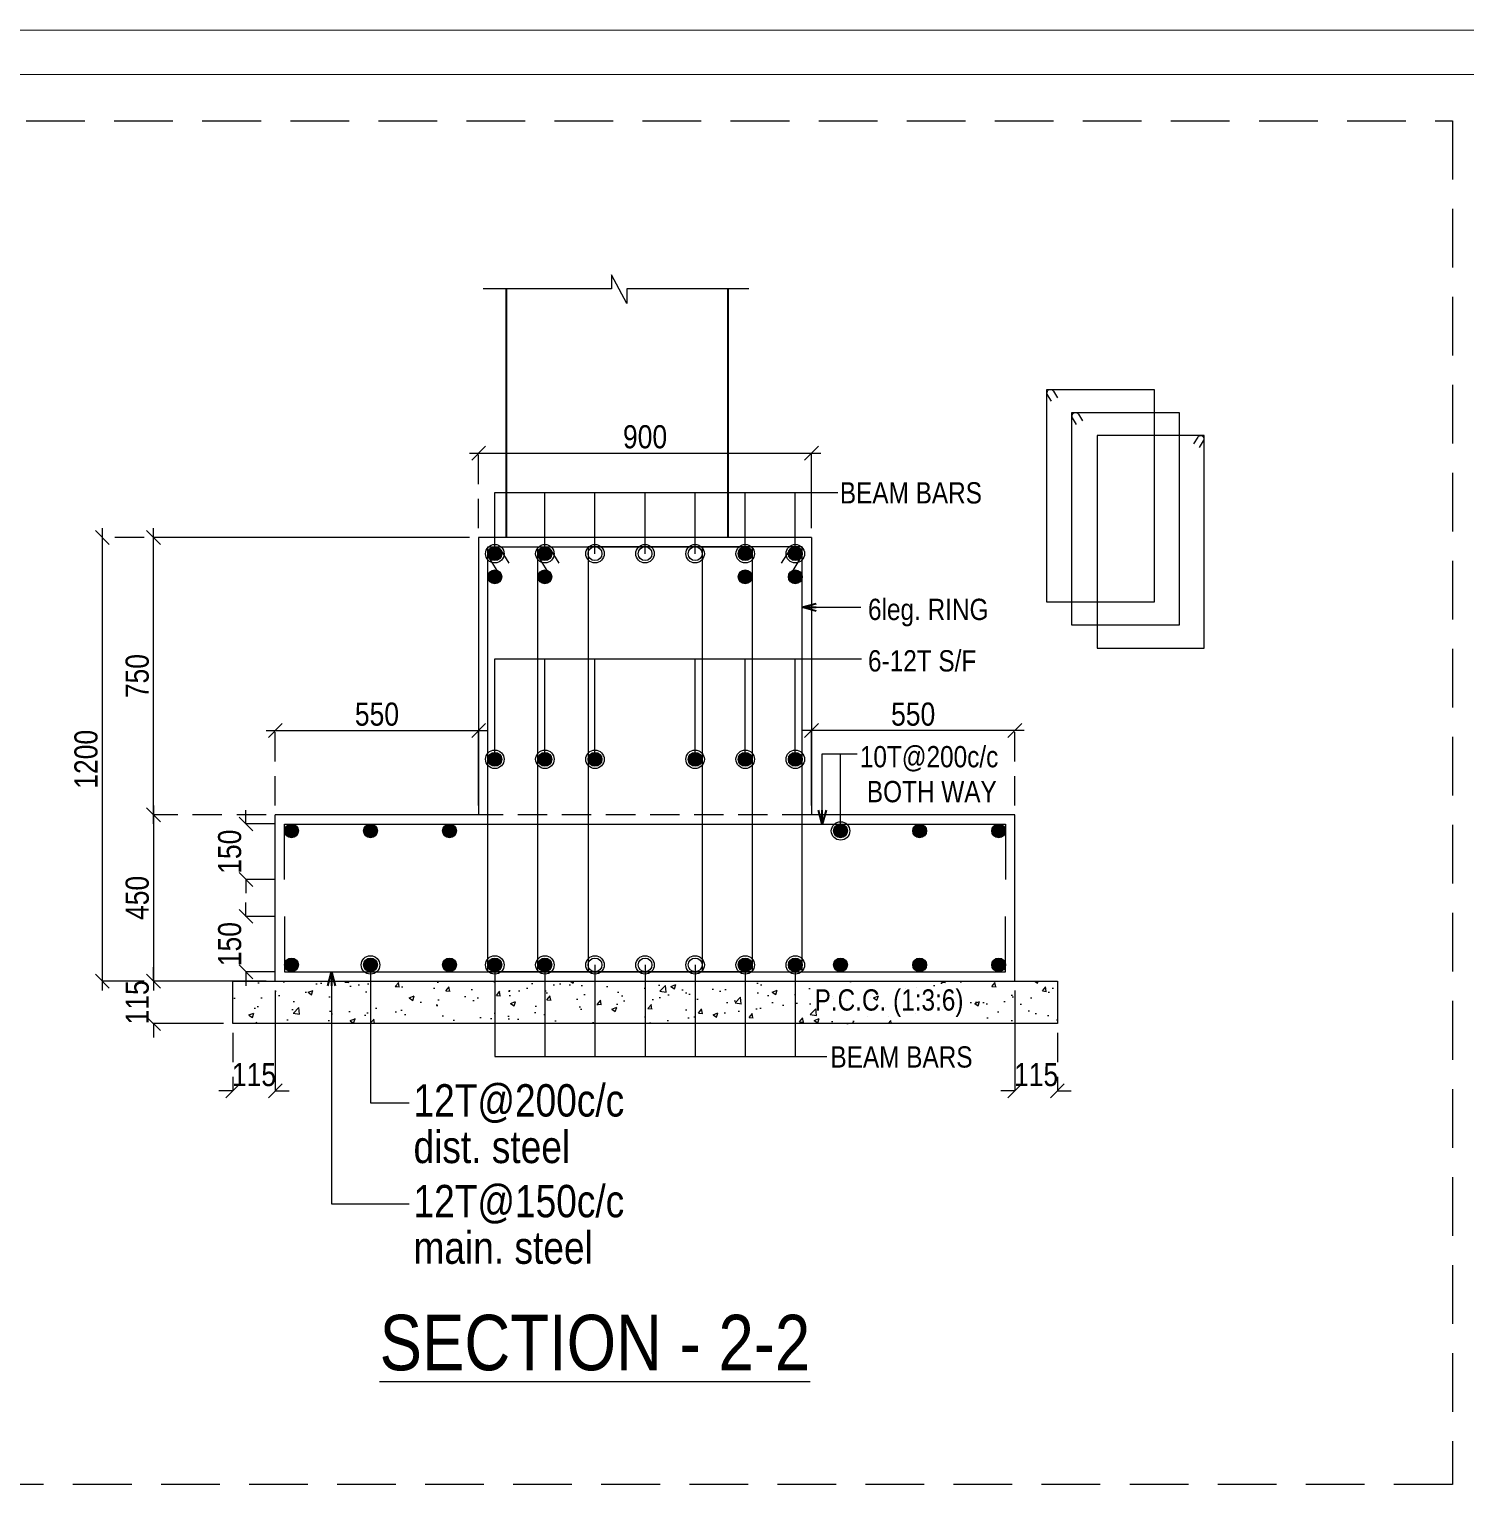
# Model space of a CAD drawing. Header units: millimetres. Extents: x 1112055 to 3390982, y -148532 to 766891.
# Drawn here: x 3332389 to 3347910, y 360202 to 376193 of the extents above; entities that cross this region are included whole.
import ezdxf

# ---------------------------------------------------------------- set-up
doc = ezdxf.new("R2010")
doc.units = ezdxf.units.MM
doc.header["$PDMODE"] = 35
doc.header["$PDSIZE"] = -25
doc.linetypes.add('Hidden', pattern=[9.525, 6.35, -3.175])
for name, color, linetype, lineweight in [('B FOOTING', 49, 'Continuous', 20), ('B HATCH', 250, 'Continuous', 0), ('B P.C.C', 251, 'Continuous', 0), ('B STEEL', 34, 'Continuous', 15), ('B STEEL TEXT', 7, 'Continuous', 15), ('B TITLE BLOCK', 250, 'Continuous', 0), ('B-COL NO', 7, 'Continuous', 5), ('B-ST DIM', 250, 'Continuous', 18)]:
    doc.layers.add(name, color=color, linetype=linetype, lineweight=lineweight)
doc.styles.add('ARIAL', font='arial.ttf')
doc.styles.add('Q1', font='g13f12d.shx', dxfattribs={"width": 0.8})
doc.styles.add('SWINC', font='swissc.ttf')
doc.styles.add('SWINS', font='swissc.ttf')
doc.dimstyles.new('BH-STD', dxfattribs={"dimscale": 0, "dimtxt": 230, "dimasz": 125, "dimexe": 0, "dimexo": 100, "dimgap": 50, "dimtad": 1, "dimdec": 0, "dimzin": 1, "dimdsep": 46, "dimtxsty": 'Q1', "dimblk": 'ARCHTICK', "dimcen": 1, "dimdle": 100, "dimclrd": 250, "dimclre": 250, "dimclrt": 256, "dimadec": 0, "dimazin": 0, "dimtfac": 1, "dimtdec": 0, "dimtix": 1, "dimtofl": 0, "dimtmove": 0, "dimatfit": 2, "dimfxl": 1, "dimtolj": 1, "dimtzin": 0, "dimlwd": 9, "dimlwe": 9, "dimarcsym": 0})
doc.dimstyles.new('DIM 1', dxfattribs={"dimscale": 0, "dimtxt": 230, "dimasz": 150, "dimexe": 0.18, "dimexo": 0.0625, "dimgap": 0.5, "dimtad": 1, "dimdec": 0, "dimzin": 0, "dimdsep": 46, "dimtxsty": 'ARIAL', "dimblk": 'OBLIQUE', "dimcen": 6, "dimse1": 1, "dimse2": 1, "dimclrd": 256, "dimclrt": 256, "dimadec": 0, "dimazin": 2, "dimtfac": 0.75, "dimtdec": 0, "dimtix": 1, "dimtofl": 0, "dimtmove": 1, "dimatfit": 3, "dimldrblk": 'OPEN30', "dimfxl": 0.18, "dimfrac": 1, "dimtolj": 1, "dimtzin": 0, "dimlwd": -1, "dimarcsym": 0})

# ---------------------------------------------------------------- blocks, each defined once
blk = doc.blocks.new('_Oblique')
at = {"color": 0, "linetype": 'ByBlock', "lineweight": -2}
blk.add_line((-0.5, -0.5), (0.5, 0.5), dxfattribs=at)
blk = doc.blocks.new('*D4768')
at = {"layer": 'B-ST DIM', "color": 7, "lineweight": 9, "ltscale": 50, "transparency": 16777216}
for p, q in [((3334730, 367597), (3334730, 367747)), ((3335047, 367597), (3334730, 367597)), ((3334730, 366997), (3334730, 366847))]:
    blk.add_line(p, q, dxfattribs=at)
at = {"layer": 'B-ST DIM', "color": 7, "linetype": 'Hidden', "lineweight": 9, "ltscale": 50, "transparency": 16777216}
blk.add_line((3335047, 366997), (3334730, 366997), dxfattribs=at)
at = {"layer": 'Defpoints', "color": 0, "transparency": 16777216}
for p in [(3334730, 367597), (3335147, 367597), (3335147, 366997)]:
    blk.add_point(p, dxfattribs=at)
at = {"layer": 'B-ST DIM', "color": 7, "lineweight": 9, "transparency": 16777216, "xscale": 150, "yscale": 150, "zscale": 150}
for p, rotation in [((3334730, 367597), 270), ((3334730, 366997), 90)]:
    blk.add_blockref('_Oblique', p, dxfattribs=dict(at, rotation=rotation))
at = {"layer": 'B-ST DIM', "color": 7, "transparency": 16777216, "insert": (3334555, 367297), "char_height": 250, "attachment_point": 5, "rotation": 90, "style": 'SWINC'}
blk.add_mtext('\\A1;150', dxfattribs=at)
blk = doc.blocks.new('*D4769')
at = {"layer": 'B-ST DIM', "color": 7, "lineweight": 9, "ltscale": 50, "transparency": 16777216}
for p, q in [((3334730, 366597), (3334730, 366747)), ((3335047, 365997), (3334730, 365997)), ((3334730, 365997), (3334730, 365847))]:
    blk.add_line(p, q, dxfattribs=at)
at = {"layer": 'B-ST DIM', "color": 7, "linetype": 'Hidden', "lineweight": 9, "ltscale": 50, "transparency": 16777216}
blk.add_line((3335047, 366597), (3334730, 366597), dxfattribs=at)
at = {"layer": 'Defpoints', "color": 0, "transparency": 16777216}
for p in [(3335147, 366597), (3334730, 365997), (3335147, 365997)]:
    blk.add_point(p, dxfattribs=at)
at = {"layer": 'B-ST DIM', "color": 7, "lineweight": 9, "transparency": 16777216, "xscale": 150, "yscale": 150, "zscale": 150}
for p, rotation in [((3334730, 366597), 270), ((3334730, 365997), 90)]:
    blk.add_blockref('_Oblique', p, dxfattribs=dict(at, rotation=rotation))
at = {"layer": 'B-ST DIM', "color": 7, "transparency": 16777216, "insert": (3334555, 366297), "char_height": 250, "attachment_point": 5, "rotation": 90, "style": 'SWINC'}
blk.add_mtext('\\A1;150', dxfattribs=at)
blk = doc.blocks.new('*D4770')
at = {"layer": 'B-ST DIM', "color": 7, "lineweight": 9, "ltscale": 50, "transparency": 16777216}
for p, q in [((3335047, 365797), (3335047, 364709)), ((3334587, 364709), (3334437, 364709)), ((3335047, 364709), (3335197, 364709))]:
    blk.add_line(p, q, dxfattribs=at)
at = {"layer": 'B-ST DIM', "color": 7, "linetype": 'Hidden', "lineweight": 9, "ltscale": 50, "transparency": 16777216}
blk.add_line((3334587, 365337), (3334587, 364709), dxfattribs=at)
at = {"layer": 'Defpoints', "color": 0, "transparency": 16777216}
for p in [(3335047, 365897), (3334587, 365437), (3335047, 364709)]:
    blk.add_point(p, dxfattribs=at)
at = {"layer": 'B-ST DIM', "color": 7, "lineweight": 9, "transparency": 16777216, "xscale": 150, "yscale": 150, "zscale": 150}
blk.add_blockref('_Oblique', (3334587, 364709), dxfattribs=at)
at = {"layer": 'B-ST DIM', "color": 7, "lineweight": 9, "transparency": 16777216, "xscale": 150, "yscale": 150, "zscale": 150, "rotation": 180}
blk.add_blockref('_Oblique', (3335047, 364709), dxfattribs=at)
at = {"layer": 'B-ST DIM', "color": 7, "transparency": 16777216, "insert": (3334817, 364884), "char_height": 250, "attachment_point": 5, "style": 'SWINC'}
blk.add_mtext('\\A1;115', dxfattribs=at)
blk = doc.blocks.new('*D4771')
at = {"layer": 'B-ST DIM', "color": 7, "lineweight": 9, "ltscale": 50, "transparency": 16777216}
for p, q in [((3343047, 365797), (3343047, 364709)), ((3343047, 364709), (3342897, 364709)), ((3343507, 364709), (3343657, 364709))]:
    blk.add_line(p, q, dxfattribs=at)
at = {"layer": 'B-ST DIM', "color": 7, "linetype": 'Hidden', "lineweight": 9, "ltscale": 50, "transparency": 16777216}
blk.add_line((3343507, 365337), (3343507, 364709), dxfattribs=at)
at = {"layer": 'Defpoints', "color": 0, "transparency": 16777216}
for p in [(3343047, 365897), (3343507, 365437), (3343047, 364709)]:
    blk.add_point(p, dxfattribs=at)
at = {"layer": 'B-ST DIM', "color": 7, "lineweight": 9, "transparency": 16777216, "xscale": 150, "yscale": 150, "zscale": 150}
blk.add_blockref('_Oblique', (3343047, 364709), dxfattribs=at)
at = {"layer": 'B-ST DIM', "color": 7, "lineweight": 9, "transparency": 16777216, "xscale": 150, "yscale": 150, "zscale": 150, "rotation": 180}
blk.add_blockref('_Oblique', (3343507, 364709), dxfattribs=at)
at = {"layer": 'B-ST DIM', "color": 7, "transparency": 16777216, "insert": (3343277, 364884), "char_height": 250, "attachment_point": 5, "style": 'SWINC'}
blk.add_mtext('\\A1;115', dxfattribs=at)
blk = doc.blocks.new('_Open30')
at = {"color": 0, "linetype": 'ByBlock', "lineweight": -2}
for p, q in [((-1, 0.27), (0, 0)), ((0, 0), (-1, -0.27)), ((0, 0), (-1, 0))]:
    blk.add_line(p, q, dxfattribs=at)
blk = doc.blocks.new('*D4775')
at = {"layer": 'B-ST DIM', "color": 7, "lineweight": 9, "ltscale": 50, "transparency": 16777216}
for p, q in [((3333730, 365897), (3333730, 366047)), ((3334487, 365437), (3333730, 365437)), ((3333730, 365437), (3333730, 365287))]:
    blk.add_line(p, q, dxfattribs=at)
at = {"layer": 'B-ST DIM', "color": 7, "linetype": 'Hidden', "lineweight": 9, "ltscale": 50, "transparency": 16777216}
blk.add_line((3334487, 365897), (3333730, 365897), dxfattribs=at)
at = {"layer": 'Defpoints', "color": 0, "transparency": 16777216}
for p in [(3334587, 365897), (3333730, 365437), (3334587, 365437)]:
    blk.add_point(p, dxfattribs=at)
at = {"layer": 'B-ST DIM', "color": 7, "lineweight": 9, "transparency": 16777216, "xscale": 150, "yscale": 150, "zscale": 150}
for p, rotation in [((3333730, 365897), 270), ((3333730, 365437), 90)]:
    blk.add_blockref('_Oblique', p, dxfattribs=dict(at, rotation=rotation))
at = {"layer": 'B-ST DIM', "color": 7, "transparency": 16777216, "insert": (3333555, 365667), "char_height": 250, "attachment_point": 5, "rotation": 90, "style": 'SWINC'}
blk.add_mtext('\\A1;115', dxfattribs=at)
blk = doc.blocks.new('*D4776')
at = {"layer": 'B-ST DIM', "color": 7, "lineweight": 9, "ltscale": 50, "transparency": 16777216}
for p, q in [((3333730, 367797), (3333730, 365797)), ((3334947, 365897), (3333730, 365897))]:
    blk.add_line(p, q, dxfattribs=at)
at = {"layer": 'B-ST DIM', "color": 7, "linetype": 'Hidden', "lineweight": 9, "ltscale": 50, "transparency": 16777216}
blk.add_line((3334947, 367697), (3333730, 367697), dxfattribs=at)
at = {"layer": 'Defpoints', "color": 0, "transparency": 16777216}
for p in [(3335047, 367697), (3333730, 365897), (3335047, 365897)]:
    blk.add_point(p, dxfattribs=at)
at = {"layer": 'B-ST DIM', "color": 7, "lineweight": 9, "transparency": 16777216, "xscale": 150, "yscale": 150, "zscale": 150}
for p, rotation in [((3333730, 367697), 90), ((3333730, 365897), 270)]:
    blk.add_blockref('_Oblique', p, dxfattribs=dict(at, rotation=rotation))
at = {"layer": 'B-ST DIM', "color": 7, "transparency": 16777216, "insert": (3333555, 366797), "char_height": 250, "attachment_point": 5, "rotation": 90, "style": 'SWINC'}
blk.add_mtext('\\A1;450', dxfattribs=at)
blk = doc.blocks.new('*D4777')
at = {"layer": 'B-ST DIM', "color": 7, "lineweight": 9, "ltscale": 50, "transparency": 16777216}
for p, q in [((3333730, 367597), (3333730, 370797)), ((3337147, 370697), (3333730, 370697))]:
    blk.add_line(p, q, dxfattribs=at)
at = {"layer": 'B-ST DIM', "color": 7, "linetype": 'Hidden', "lineweight": 9, "ltscale": 50, "transparency": 16777216}
blk.add_line((3334947, 367697), (3333730, 367697), dxfattribs=at)
at = {"layer": 'Defpoints', "color": 0, "transparency": 16777216}
for p in [(3333730, 370697), (3337247, 370697), (3335047, 367697)]:
    blk.add_point(p, dxfattribs=at)
at = {"layer": 'B-ST DIM', "color": 7, "lineweight": 9, "transparency": 16777216, "xscale": 150, "yscale": 150, "zscale": 150}
for p, rotation in [((3333730, 370697), 90), ((3333730, 367697), 270)]:
    blk.add_blockref('_Oblique', p, dxfattribs=dict(at, rotation=rotation))
at = {"layer": 'B-ST DIM', "color": 7, "transparency": 16777216, "insert": (3333555, 369197), "char_height": 250, "attachment_point": 5, "rotation": 90, "style": 'SWINC'}
blk.add_mtext('\\A1;750', dxfattribs=at)
blk = doc.blocks.new('*D4778')
at = {"layer": 'B-ST DIM', "color": 7, "lineweight": 9, "ltscale": 50, "transparency": 16777216}
for p, q in [((3337147, 371610), (3340947, 371610)), ((3340847, 370797), (3340847, 371610))]:
    blk.add_line(p, q, dxfattribs=at)
at = {"layer": 'B-ST DIM', "color": 7, "linetype": 'Hidden', "lineweight": 9, "ltscale": 50, "transparency": 16777216}
blk.add_line((3337247, 370797), (3337247, 371610), dxfattribs=at)
at = {"layer": 'Defpoints', "color": 0, "transparency": 16777216}
for p in [(3340847, 371610), (3337247, 370697), (3340847, 370697)]:
    blk.add_point(p, dxfattribs=at)
at = {"layer": 'B-ST DIM', "color": 7, "lineweight": 9, "transparency": 16777216, "xscale": 150, "yscale": 150, "zscale": 150, "rotation": 180}
blk.add_blockref('_Oblique', (3337247, 371610), dxfattribs=at)
at = {"layer": 'B-ST DIM', "color": 7, "lineweight": 9, "transparency": 16777216, "xscale": 150, "yscale": 150, "zscale": 150}
blk.add_blockref('_Oblique', (3340847, 371610), dxfattribs=at)
at = {"layer": 'B-ST DIM', "color": 7, "transparency": 16777216, "insert": (3339047, 371785), "char_height": 250, "attachment_point": 5, "style": 'SWINC'}
blk.add_mtext('\\A1;900', dxfattribs=at)
blk = doc.blocks.new('*D4779')
at = {"layer": 'B-ST DIM', "color": 7, "lineweight": 9, "ltscale": 50, "transparency": 16777216}
for p, q in [((3333176, 370797), (3333176, 365797)), ((3333630, 365897), (3333176, 365897))]:
    blk.add_line(p, q, dxfattribs=at)
at = {"layer": 'B-ST DIM', "color": 7, "linetype": 'Hidden', "lineweight": 9, "ltscale": 50, "transparency": 16777216}
blk.add_line((3333630, 370697), (3333176, 370697), dxfattribs=at)
at = {"layer": 'Defpoints', "color": 0, "transparency": 16777216}
for p in [(3333730, 370697), (3333176, 365897), (3333730, 365897)]:
    blk.add_point(p, dxfattribs=at)
at = {"layer": 'B-ST DIM', "color": 7, "lineweight": 9, "transparency": 16777216, "xscale": 150, "yscale": 150, "zscale": 150}
for p, rotation in [((3333176, 370697), 90), ((3333176, 365897), 270)]:
    blk.add_blockref('_Oblique', p, dxfattribs=dict(at, rotation=rotation))
at = {"layer": 'B-ST DIM', "color": 7, "transparency": 16777216, "insert": (3333001, 368297), "char_height": 250, "attachment_point": 5, "rotation": 90, "style": 'SWINC'}
blk.add_mtext('\\A1;1200', dxfattribs=at)
blk = doc.blocks.new('*D4812')
at = {"layer": 'B-ST DIM', "color": 7, "lineweight": 9, "ltscale": 50, "transparency": 16777216}
for p, q in [((3334947, 368609), (3337347, 368609)), ((3337247, 367797), (3337247, 368609))]:
    blk.add_line(p, q, dxfattribs=at)
at = {"layer": 'B-ST DIM', "color": 7, "linetype": 'Hidden', "lineweight": 9, "ltscale": 50, "transparency": 16777216}
blk.add_line((3335047, 367797), (3335047, 368609), dxfattribs=at)
at = {"layer": 'Defpoints', "color": 0, "transparency": 16777216}
for p in [(3337247, 368609), (3335047, 367697), (3337247, 367697)]:
    blk.add_point(p, dxfattribs=at)
at = {"layer": 'B-ST DIM', "color": 7, "lineweight": 9, "transparency": 16777216, "xscale": 150, "yscale": 150, "zscale": 150, "rotation": 180}
blk.add_blockref('_Oblique', (3335047, 368609), dxfattribs=at)
at = {"layer": 'B-ST DIM', "color": 7, "lineweight": 9, "transparency": 16777216, "xscale": 150, "yscale": 150, "zscale": 150}
blk.add_blockref('_Oblique', (3337247, 368609), dxfattribs=at)
at = {"layer": 'B-ST DIM', "color": 7, "transparency": 16777216, "insert": (3336147, 368784), "char_height": 250, "attachment_point": 5, "style": 'SWINC'}
blk.add_mtext('\\A1;550', dxfattribs=at)
blk = doc.blocks.new('*D4813')
at = {"layer": 'B-ST DIM', "color": 7, "lineweight": 9, "ltscale": 50, "transparency": 16777216}
for p, q in [((3343147, 368609), (3340747, 368609)), ((3340847, 367797), (3340847, 368609))]:
    blk.add_line(p, q, dxfattribs=at)
at = {"layer": 'B-ST DIM', "color": 7, "linetype": 'Hidden', "lineweight": 9, "ltscale": 50, "transparency": 16777216}
blk.add_line((3343047, 367797), (3343047, 368609), dxfattribs=at)
at = {"layer": 'Defpoints', "color": 0, "transparency": 16777216}
for p in [(3340847, 368609), (3340847, 367697), (3343047, 367697)]:
    blk.add_point(p, dxfattribs=at)
at = {"layer": 'B-ST DIM', "color": 7, "lineweight": 9, "transparency": 16777216, "xscale": 150, "yscale": 150, "zscale": 150, "rotation": 180}
blk.add_blockref('_Oblique', (3340847, 368609), dxfattribs=at)
at = {"layer": 'B-ST DIM', "color": 7, "lineweight": 9, "transparency": 16777216, "xscale": 150, "yscale": 150, "zscale": 150}
blk.add_blockref('_Oblique', (3343047, 368609), dxfattribs=at)
at = {"layer": 'B-ST DIM', "color": 7, "transparency": 16777216, "insert": (3341947, 368784), "char_height": 250, "attachment_point": 5, "style": 'SWINC'}
blk.add_mtext('\\A1;550', dxfattribs=at)

msp = doc.modelspace()

# ---------------------------------------------------------------- hatches: boundary and pattern name
at = {"layer": 'B HATCH', "lineweight": 0}
h = msp.add_hatch(dxfattribs=at)
h.set_pattern_fill('AR-CONC', color=250, scale=3, style=0)
h.set_pattern_definition([(50, (1764216, -154149.57), (546.55401, -47.81726), [57.15, -628.65]), (355, (1764216, -154149.57), (-105.73026, 573.17054), [45.72, -502.92175]), (100.451445, (1764261.53, -154153.56), (440.82374, 525.35326), [48.57003, -534.27073]), (46.1842, (1764216, -153997.2), (813.23712, -126.12698), [85.725, -942.975]), (96.63556, (1764283.75, -154007.7), (712.2124, 742.27837), [72.85507, -801.40682]), (351.18415, (1764216, -153997.2), (712.2124, 742.27837), [68.5799, -754.3792]), (21, (1764292.2, -154035.27), (454.84317, -306.7956), [57.15, -628.65]), (326, (1764292.2, -154035.27), (185.40609, 552.5639), [45.72, -502.92]), (71.451445, (1764330.1, -154060.84), (640.24926, 245.7683), [48.57003, -534.26981]), (37.5, (1764215.99, -154149.57), (9.26581, 253.665117), [0, -496.824, 0, -510.54, 0, -504.825]), (7.5, (1764215.99, -154149.57), (200.458988, 300.541724), [0, -291.084, 0, -485.394, 0, -192.405]), (327.5, (1764046.06, -154149.57), (406.771786, -17.186232), [0, -190.5, 0, -594.36, 0, -788.67]), (317.5, (1763969.86, -154149.57), (444.387544, 76.27947), [0, -247.65, 0, -394.716, 0, -560.07])])
h.paths.add_polyline_path([(3334586.9, 365896.8), (3334586.9, 365436.8), (3343506.9, 365436.8), (3343506.9, 365896.8)])
at = {"layer": 'B STEEL'}
h = msp.add_hatch(color=256, dxfattribs=at)
h.dxf.hatch_style = 1
edge = h.paths.add_edge_path()
edge.add_ellipse((3337421.9, 370521.8), major_axis=(75, 0), ratio=1, start_angle=0, end_angle=360)
h = msp.add_hatch(color=256, dxfattribs=at)
h.dxf.hatch_style = 1
edge = h.paths.add_edge_path()
edge.add_ellipse((3337963.6, 370521.8), major_axis=(75, 0), ratio=1, start_angle=0, end_angle=360)
h = msp.add_hatch(color=256, dxfattribs=at)
h.dxf.hatch_style = 1
edge = h.paths.add_edge_path()
edge.add_ellipse((3340130.3, 370521.8), major_axis=(75, 0), ratio=1, start_angle=0, end_angle=360)
h = msp.add_hatch(color=256, dxfattribs=at)
h.dxf.hatch_style = 1
edge = h.paths.add_edge_path()
edge.add_ellipse((3340671.9, 370521.8), major_axis=(75, 0), ratio=1, start_angle=0, end_angle=360)
h = msp.add_hatch(color=256, dxfattribs=at)
h.dxf.hatch_style = 1
edge = h.paths.add_edge_path()
edge.add_ellipse((3337421.9, 370271.8), major_axis=(75, 0), ratio=1, start_angle=0, end_angle=360)
h = msp.add_hatch(color=256, dxfattribs=at)
h.dxf.hatch_style = 1
edge = h.paths.add_edge_path()
edge.add_ellipse((3337963.6, 370271.8), major_axis=(75, 0), ratio=1, start_angle=0, end_angle=360)
h = msp.add_hatch(color=256, dxfattribs=at)
h.dxf.hatch_style = 1
edge = h.paths.add_edge_path()
edge.add_ellipse((3340130.3, 370271.8), major_axis=(75, 0), ratio=1, start_angle=0, end_angle=360)
h = msp.add_hatch(color=256, dxfattribs=at)
h.dxf.hatch_style = 1
edge = h.paths.add_edge_path()
edge.add_ellipse((3340671.9, 370271.8), major_axis=(75, 0), ratio=1, start_angle=0, end_angle=360)
h = msp.add_hatch(color=256, dxfattribs=at)
h.dxf.hatch_style = 1
edge = h.paths.add_edge_path()
edge.add_ellipse((3337421.9, 368296.8), major_axis=(75, 0), ratio=1, start_angle=0, end_angle=360)
h = msp.add_hatch(color=256, dxfattribs=at)
h.dxf.hatch_style = 1
edge = h.paths.add_edge_path()
edge.add_ellipse((3337963.6, 368296.8), major_axis=(75, 0), ratio=1, start_angle=0, end_angle=360)
h = msp.add_hatch(color=256, dxfattribs=at)
h.dxf.hatch_style = 1
edge = h.paths.add_edge_path()
edge.add_ellipse((3338505.3, 368296.8), major_axis=(75, 0), ratio=1, start_angle=0, end_angle=360)
h = msp.add_hatch(color=256, dxfattribs=at)
h.dxf.hatch_style = 1
edge = h.paths.add_edge_path()
edge.add_ellipse((3339588.6, 368296.8), major_axis=(75, 0), ratio=1, start_angle=0, end_angle=360)
h = msp.add_hatch(color=256, dxfattribs=at)
h.dxf.hatch_style = 1
edge = h.paths.add_edge_path()
edge.add_ellipse((3340130.3, 368296.8), major_axis=(75, 0), ratio=1, start_angle=0, end_angle=360)
h = msp.add_hatch(color=256, dxfattribs=at)
h.dxf.hatch_style = 1
edge = h.paths.add_edge_path()
edge.add_ellipse((3340671.9, 368296.8), major_axis=(75, 0), ratio=1, start_angle=0, end_angle=360)
h = msp.add_hatch(color=256, dxfattribs=at)
h.dxf.hatch_style = 1
edge = h.paths.add_edge_path()
edge.add_ellipse((3335221.9, 367521.8), major_axis=(75, 0), ratio=1, start_angle=0, end_angle=360)
h = msp.add_hatch(color=256, dxfattribs=at)
h.dxf.hatch_style = 1
edge = h.paths.add_edge_path()
edge.add_ellipse((3336077, 367521.8), major_axis=(75, 0), ratio=1, start_angle=0, end_angle=360)
h = msp.add_hatch(color=256, dxfattribs=at)
h.dxf.hatch_style = 1
edge = h.paths.add_edge_path()
edge.add_ellipse((3336932.1, 367521.8), major_axis=(75, 0), ratio=1, start_angle=0, end_angle=360)
h = msp.add_hatch(color=256, dxfattribs=at)
h.dxf.hatch_style = 1
edge = h.paths.add_edge_path()
edge.add_ellipse((3341161.7, 367521.8), major_axis=(75, 0), ratio=1, start_angle=0, end_angle=360)
h = msp.add_hatch(color=256, dxfattribs=at)
h.dxf.hatch_style = 1
edge = h.paths.add_edge_path()
edge.add_ellipse((3342016.8, 367521.8), major_axis=(75, 0), ratio=1, start_angle=0, end_angle=360)
h = msp.add_hatch(color=256, dxfattribs=at)
h.dxf.hatch_style = 1
edge = h.paths.add_edge_path()
edge.add_ellipse((3342871.9, 367521.8), major_axis=(75, 0), ratio=1, start_angle=0, end_angle=360)
h = msp.add_hatch(color=256, dxfattribs=at)
h.dxf.hatch_style = 1
edge = h.paths.add_edge_path()
edge.add_ellipse((3335221.9, 366071.8), major_axis=(75, 0), ratio=1, start_angle=0, end_angle=360)
h = msp.add_hatch(color=256, dxfattribs=at)
h.dxf.hatch_style = 1
edge = h.paths.add_edge_path()
edge.add_ellipse((3336077, 366071.8), major_axis=(75, 0), ratio=1, start_angle=0, end_angle=360)
h = msp.add_hatch(color=256, dxfattribs=at)
h.dxf.hatch_style = 1
edge = h.paths.add_edge_path()
edge.add_ellipse((3336932.1, 366071.8), major_axis=(75, 0), ratio=1, start_angle=0, end_angle=360)
h = msp.add_hatch(color=256, dxfattribs=at)
h.dxf.hatch_style = 1
edge = h.paths.add_edge_path()
edge.add_ellipse((3337421.9, 366071.8), major_axis=(75, 0), ratio=1, start_angle=0, end_angle=360)
h = msp.add_hatch(color=256, dxfattribs=at)
h.dxf.hatch_style = 1
edge = h.paths.add_edge_path()
edge.add_ellipse((3337963.6, 366071.8), major_axis=(75, 0), ratio=1, start_angle=0, end_angle=360)
h = msp.add_hatch(color=256, dxfattribs=at)
h.dxf.hatch_style = 1
edge = h.paths.add_edge_path()
edge.add_ellipse((3340130.3, 366071.8), major_axis=(75, 0), ratio=1, start_angle=0, end_angle=360)
h = msp.add_hatch(color=256, dxfattribs=at)
h.dxf.hatch_style = 1
edge = h.paths.add_edge_path()
edge.add_ellipse((3340671.9, 366071.8), major_axis=(75, 0), ratio=1, start_angle=0, end_angle=360)
h = msp.add_hatch(color=256, dxfattribs=at)
h.dxf.hatch_style = 1
edge = h.paths.add_edge_path()
edge.add_ellipse((3341161.7, 366071.8), major_axis=(75, 0), ratio=1, start_angle=0, end_angle=360)
h = msp.add_hatch(color=256, dxfattribs=at)
h.dxf.hatch_style = 1
edge = h.paths.add_edge_path()
edge.add_ellipse((3342016.8, 366071.8), major_axis=(75, 0), ratio=1, start_angle=0, end_angle=360)
h = msp.add_hatch(color=256, dxfattribs=at)
h.dxf.hatch_style = 1
edge = h.paths.add_edge_path()
edge.add_ellipse((3342871.9, 366071.8), major_axis=(75, 0), ratio=1, start_angle=0, end_angle=360)

# ---------------------------------------------------------------- linework, layer by layer
at = {"color": 1}
for p, q in [((3337546.9, 370696.8), (3337546.9, 373388.7)), ((3339946.9, 370696.8), (3339946.9, 373388.7))]:
    msp.add_line(p, q, dxfattribs=at)
at = {"layer": 'B FOOTING'}
for p, q in [((3337246.9, 370696.8), (3337246.9, 367696.8)), ((3340846.9, 370696.8), (3337246.9, 370696.8)), ((3340846.9, 370696.8), (3340846.9, 367696.8)), ((3335046.9, 365896.8), (3335046.9, 367696.8)), ((3337246.9, 367696.8), (3335046.9, 367696.8)), ((3343046.9, 367696.8), (3340846.9, 367696.8)), ((3343046.9, 365896.8), (3343046.9, 367696.8))]:
    msp.add_line(p, q, dxfattribs=at)
at = {"layer": 'B FOOTING', "color": 1, "lineweight": 13, "ltscale": 10}
msp.add_lwpolyline([(3340170.1, 373388.7), (3338849.1, 373388.7), (3338849.1, 373230.3), (3338683.8, 373539.7), (3338683.8, 373388.7), (3337297.4, 373388.7)], dxfattribs=at)
at = {"layer": 'B FOOTING'}
msp.add_lwpolyline([(3334586.9, 365896.8), (3343506.9, 365896.8), (3343506.9, 365436.8), (3334586.9, 365436.8)], close=True, dxfattribs=at)
at = {"layer": 'B P.C.C', "color": 250, "linetype": 'Hidden', "lineweight": 0, "ltscale": 50}
msp.add_line((3340846.9, 367696.8), (3337246.9, 367696.8), dxfattribs=at)
at = {"layer": 'B P.C.C', "color": 250, "linetype": 'Hidden', "lineweight": 0, "ltscale": 100}
msp.add_lwpolyline([(3212337.9, 375206.8), (3347781.3, 375206.8), (3347781.3, 360451.8), (3212337.9, 360451.8)], close=True, dxfattribs=at)
at = {"layer": 'B STEEL'}
for points in [[(3343394.1, 372298.7), (3344552.4, 372298.7), (3344552.4, 369998.7), (3343394.1, 369998.7)], [(3343664.9, 372048.7), (3344823.3, 372048.7), (3344823.3, 369748.7), (3343664.9, 369748.7)], [(3345094.1, 371798.7), (3343935.8, 371798.7), (3343935.8, 369498.7), (3345094.1, 369498.7)], [(3337346.9, 370596.8), (3339663.6, 370596.8), (3339663.6, 365996.8), (3337346.9, 365996.8)], [(3337888.6, 370596.8), (3340205.3, 370596.8), (3340205.3, 365996.8), (3337888.6, 365996.8)], [(3340746.9, 370596.8), (3338430.3, 370596.8), (3338430.3, 365996.8), (3340746.9, 365996.8)]]:
    msp.add_lwpolyline(points, close=True, dxfattribs=at)
at = {"layer": 'B STEEL', "color": 34, "lineweight": 9, "ltscale": 0.5}
for points in [[(3343443.5, 372170.3), (3343399.7, 372241.5, -1), (3343463.5, 372280.8), (3343507.3, 372209.7)], [(3343714.3, 371920.3), (3343670.5, 371991.5, -1), (3343734.4, 372030.8), (3343778.2, 371959.7)], [(3345044.7, 371670.3), (3345088.5, 371741.5, 1), (3345024.7, 371780.8), (3344980.9, 371709.7)], [(3337445.6, 370340.1), (3337358.1, 370482.4, -1), (3337485.8, 370561.1), (3337573.4, 370418.8)], [(3337987.3, 370340.1), (3337899.7, 370482.4, -1), (3338027.5, 370561.1), (3338115.1, 370418.8)], [(3340648.2, 370340.1), (3340735.8, 370482.4, 1), (3340608.1, 370561.1), (3340520.5, 370418.8)]]:
    msp.add_lwpolyline(points, format="xyb", dxfattribs=at)
at = {"layer": 'B STEEL'}
for points in [[(3335146.9, 366996.8), (3335146.9, 367596.8), (3342946.9, 367596.8), (3342946.9, 366996.8)], [(3335146.9, 366596.8), (3335146.9, 365996.8), (3342946.9, 365996.8), (3342946.9, 366596.8)]]:
    msp.add_lwpolyline(points, dxfattribs=at)
for centre in [(3337421.9, 370521.8), (3337963.6, 370521.8), (3338505.3, 370521.8), (3339046.9, 370521.8), (3339588.6, 370521.8), (3340130.3, 370521.8), (3340671.9, 370521.8), (3337421.9, 370271.8), (3337963.6, 370271.8), (3340130.3, 370271.8), (3340671.9, 370271.8), (3337421.9, 368296.8), (3337963.6, 368296.8), (3338505.3, 368296.8), (3339588.6, 368296.8), (3340130.3, 368296.8), (3340671.9, 368296.8), (3335221.9, 367521.8), (3336077, 367521.8), (3336932.1, 367521.8), (3341161.7, 367521.8), (3342016.8, 367521.8), (3342871.9, 367521.8), (3335221.9, 366071.8), (3336077, 366071.8), (3336932.1, 366071.8), (3337421.9, 366071.8), (3337963.6, 366071.8), (3338505.3, 366071.8), (3339046.9, 366071.8), (3339588.6, 366071.8), (3340130.3, 366071.8), (3340671.9, 366071.8), (3341161.7, 366071.8), (3342016.8, 366071.8), (3342871.9, 366071.8)]:
    msp.add_circle(centre, 75, dxfattribs=at)
at = {"layer": 'B TITLE BLOCK', "color": 1, "const_width": 10.8}
msp.add_lwpolyline([(3359954.1, 376187.5), (3359954.1, 310041.1), (3211357.2, 310041.1), (3211357.2, 376187.5)], close=True, dxfattribs=at)
at = {"layer": 'B TITLE BLOCK', "color": 250, "lineweight": 0, "const_width": 10.8}
msp.add_lwpolyline([(3359473.4, 375706.8), (3359473.4, 310521.8), (3211837.9, 310521.8), (3211837.9, 375706.8)], close=True, dxfattribs=at)

# ---------------------------------------------------------------- texts
at = {"layer": 'B STEEL TEXT', "lineweight": 5, "style": 'SWINS'}
for s, p in [('BEAM BARS', (3341154, 371064.8)), ('6leg. RING', (3341458.6, 369804)), ('6-12T S/F', (3341458.6, 369247.2)), ('10T@200c/c', (3341370.1, 368210.2)), ('BOTH WAY', (3341446.1, 367832.3)), ('P.C.C. (1:3:6)', (3340880.7, 365577.9)), ('BEAM BARS', (3341052.1, 364961.3))]:
    msp.add_text(s, height=230, dxfattribs=at).set_placement(p)
at = {"layer": 'B STEEL TEXT', "lineweight": 9, "style": 'SWINC'}
for s, p in [('12T@200c/c', (3336542.5, 364431.3)), ('dist. steel', (3336542.5, 363927.8)), ('12T@150c/c', (3336542.5, 363341.4)), ('main. steel', (3336542.5, 362837.9))]:
    msp.add_text(s, height=350, dxfattribs=at).set_placement(p)
at = {"layer": 'B-COL NO', "color": 3, "lineweight": 15, "style": 'SWINC'}
msp.add_text('%%USECTION - 2-2', height=600, dxfattribs=at).set_placement((3336175.5, 361686))

# ---------------------------------------------------------------- dimensions: what is measured, and where the dimension line sits
at = {"layer": 'B-ST DIM', "ltscale": 50}
for base, p1, p2, picture, middle in [((3340846.9, 371610.2), (3337246.9, 370696.8), (3340846.9, 370696.8), '*D4778', (3339046.9, 371785.2)), ((3337246.9, 368609.3), (3335046.9, 367696.8), (3337246.9, 367696.8), '*D4812', (3336146.9, 368784.3)), ((3335046.9, 364708.8), (3334586.9, 365436.8), (3335046.9, 365896.8), '*D4770', (3334816.9, 364883.8))]:
    dim = msp.add_linear_dim(base=base, p1=p1, p2=p2, dimstyle='BH-STD', override={"dimscale": 1, "dimtxt": 250, "dimasz": 150, "dimlfac": 0.25, "dimtxsty": 'SWINC', "dimblk1": 'Oblique', "dimblk2": 'Oblique', "dimsah": 1, "dimclrd": 7, "dimclre": 7, "dimclrt": 7}, dxfattribs=at)
    dim.commit()
    dim.dimension.update_dxf_attribs({"geometry": picture, "text_midpoint": middle})
for base, p1, p2, angle, picture, middle in [((3333176.3, 365896.8), (3333729.8, 370696.8), (3333729.8, 365896.8), 90, '*D4779', (3333001.3, 368296.8)), ((3333729.8, 370696.8), (3335046.9, 367696.8), (3337246.9, 370696.8), 90, '*D4777', (3333554.8, 369196.8)), ((3340846.9, 368609.3), (3343046.9, 367696.8), (3340846.9, 367696.8), 180, '*D4813', (3341946.9, 368784.3)), ((3333729.8, 365896.8), (3335046.9, 367696.8), (3335046.9, 365896.8), 90, '*D4776', (3333554.8, 366796.8)), ((3334730.2, 367596.8), (3335146.9, 366996.8), (3335146.9, 367596.8), 90, '*D4768', (3334555.2, 367296.8)), ((3334730.2, 365996.8), (3335146.9, 366596.8), (3335146.9, 365996.8), 270, '*D4769', (3334555.2, 366296.8)), ((3333729.8, 365436.8), (3334586.9, 365896.8), (3334586.9, 365436.8), 90, '*D4775', (3333554.8, 365666.8)), ((3343046.9, 364708.8), (3343506.9, 365436.8), (3343046.9, 365896.8), 180, '*D4771', (3343276.9, 364883.8))]:
    dim = msp.add_linear_dim(base=base, p1=p1, p2=p2, angle=angle, dimstyle='BH-STD', override={"dimscale": 1, "dimtxt": 250, "dimasz": 150, "dimlfac": 0.25, "dimtxsty": 'SWINC', "dimblk1": 'Oblique', "dimblk2": 'Oblique', "dimsah": 1, "dimclrd": 7, "dimclre": 7, "dimclrt": 7}, dxfattribs=at)
    dim.commit()
    dim.dimension.update_dxf_attribs({"geometry": picture, "text_midpoint": middle})

# ---------------------------------------------------------------- leaders
at = {"layer": 'B STEEL TEXT', "lineweight": 5}
for points, override in [([(3337421.9, 370521.8), (3337421.9, 371185.5), (3341131.5, 371185.5)], {"dimscale": 1, "dimasz": 200, "dimtad": 0, "dimtxsty": 'SWINC', "dimldrblk": 'Origin', "dimfxlon": 1, "dimlwd": 5, "dimarcsym": 2}), ([(3337963.6, 370521.8), (3337963.6, 371022), (3337963.6, 371185.5)], {"dimscale": 1, "dimasz": 200, "dimtad": 0, "dimtxsty": 'SWINC', "dimldrblk": 'Origin', "dimfxlon": 1, "dimlwd": 5, "dimarcsym": 2}), ([(3338505.3, 370521.8), (3338505.3, 371022), (3338505.3, 371185.5)], {"dimscale": 1, "dimasz": 200, "dimtad": 0, "dimtxsty": 'SWINC', "dimldrblk": 'Origin', "dimfxlon": 1, "dimlwd": 5, "dimarcsym": 2}), ([(3339046.9, 370521.8), (3339046.9, 371022), (3339046.9, 371185.5)], {"dimscale": 1, "dimasz": 200, "dimtad": 0, "dimtxsty": 'SWINC', "dimldrblk": 'Origin', "dimfxlon": 1, "dimlwd": 5, "dimarcsym": 2}), ([(3339588.6, 370521.8), (3339588.6, 371022), (3339588.6, 371185.5)], {"dimscale": 1, "dimasz": 200, "dimtad": 0, "dimtxsty": 'SWINC', "dimldrblk": 'Origin', "dimfxlon": 1, "dimlwd": 5, "dimarcsym": 2}), ([(3340130.3, 370521.8), (3340130.3, 371022), (3340130.3, 371185.5)], {"dimscale": 1, "dimasz": 200, "dimtad": 0, "dimtxsty": 'SWINC', "dimldrblk": 'Origin', "dimfxlon": 1, "dimlwd": 5, "dimarcsym": 2}), ([(3340671.9, 370521.8), (3340671.9, 371022), (3340671.9, 371185.5)], {"dimscale": 1, "dimasz": 200, "dimtad": 0, "dimtxsty": 'SWINC', "dimldrblk": 'Origin', "dimfxlon": 1, "dimlwd": 5, "dimarcsym": 2}), ([(3340746.9, 369941.4), (3341382.4, 369941.4)], {"dimscale": 1, "dimtad": 0, "dimtxsty": 'SWINC', "dimfxlon": 1, "dimlwd": 5, "dimarcsym": 2}), ([(3337421.9, 368296.8), (3337421.9, 369384.5), (3341386.9, 369384.5)], {"dimscale": 1, "dimasz": 200, "dimtad": 0, "dimtxsty": 'SWINC', "dimldrblk": 'Origin', "dimfxlon": 1, "dimlwd": 5, "dimarcsym": 2}), ([(3337963.6, 368296.8), (3337963.6, 369384.5)], {"dimscale": 1, "dimasz": 200, "dimtad": 0, "dimtxsty": 'SWINC', "dimldrblk": 'Origin', "dimfxlon": 1, "dimlwd": 5, "dimarcsym": 2}), ([(3338505.3, 368296.8), (3338505.3, 369384.5)], {"dimscale": 1, "dimasz": 200, "dimtad": 0, "dimtxsty": 'SWINC', "dimldrblk": 'Origin', "dimfxlon": 1, "dimlwd": 5, "dimarcsym": 2}), ([(3339588.6, 368296.8), (3339588.6, 369384.5)], {"dimscale": 1, "dimasz": 200, "dimtad": 0, "dimtxsty": 'SWINC', "dimldrblk": 'Origin', "dimfxlon": 1, "dimlwd": 5, "dimarcsym": 2}), ([(3340130.3, 368296.8), (3340130.3, 369384.5)], {"dimscale": 1, "dimasz": 200, "dimtad": 0, "dimtxsty": 'SWINC', "dimldrblk": 'Origin', "dimfxlon": 1, "dimlwd": 5, "dimarcsym": 2}), ([(3340671.9, 368296.8), (3340671.9, 369384.5)], {"dimscale": 1, "dimasz": 200, "dimtad": 0, "dimtxsty": 'SWINC', "dimldrblk": 'Origin', "dimfxlon": 1, "dimlwd": 5, "dimarcsym": 2}), ([(3340964.4, 367596.8), (3340964.4, 368356.8), (3341339.7, 368356.8)], {"dimscale": 1, "dimtad": 0, "dimtxsty": 'SWINC', "dimfxlon": 1, "dimlwd": 5, "dimarcsym": 2}), ([(3341161.7, 367521.8), (3341161.7, 368356.8), (3341322.8, 368356.8)], {"dimscale": 1, "dimasz": 200, "dimtad": 0, "dimtxsty": 'SWINC', "dimldrblk": 'Origin', "dimfxlon": 1, "dimlwd": 5, "dimarcsym": 2}), ([(3336077, 366071.8), (3336077, 364578), (3336495.2, 364578)], {"dimscale": 1, "dimasz": 200, "dimtad": 0, "dimtxsty": 'SWINC', "dimldrblk": 'Origin', "dimfxlon": 1, "dimlwd": 5, "dimarcsym": 2}), ([(3337421.9, 366071.8), (3337421.9, 365082.3), (3341013.4, 365082.3)], {"dimscale": 1, "dimasz": 200, "dimtad": 0, "dimtxsty": 'SWINC', "dimldrblk": 'Origin', "dimfxlon": 1, "dimlwd": 5, "dimarcsym": 2}), ([(3337963.6, 366071.8), (3337963.6, 365309.6), (3337963.6, 365082.3)], {"dimscale": 1, "dimasz": 200, "dimtad": 0, "dimtxsty": 'SWINC', "dimldrblk": 'Origin', "dimfxlon": 1, "dimlwd": 5, "dimarcsym": 2}), ([(3338505.3, 366071.8), (3338505.3, 365309.6), (3338505.3, 365082.3)], {"dimscale": 1, "dimasz": 200, "dimtad": 0, "dimtxsty": 'SWINC', "dimldrblk": 'Origin', "dimfxlon": 1, "dimlwd": 5, "dimarcsym": 2}), ([(3339046.9, 366071.8), (3339046.9, 365309.6), (3339046.9, 365082.3)], {"dimscale": 1, "dimasz": 200, "dimtad": 0, "dimtxsty": 'SWINC', "dimldrblk": 'Origin', "dimfxlon": 1, "dimlwd": 5, "dimarcsym": 2}), ([(3339588.6, 366071.8), (3339588.6, 365309.6), (3339588.6, 365082.3)], {"dimscale": 1, "dimasz": 200, "dimtad": 0, "dimtxsty": 'SWINC', "dimldrblk": 'Origin', "dimfxlon": 1, "dimlwd": 5, "dimarcsym": 2}), ([(3340130.3, 366071.8), (3340130.3, 365309.6), (3340130.3, 365082.3)], {"dimscale": 1, "dimasz": 200, "dimtad": 0, "dimtxsty": 'SWINC', "dimldrblk": 'Origin', "dimfxlon": 1, "dimlwd": 5, "dimarcsym": 2}), ([(3340671.9, 366071.8), (3340671.9, 365309.6), (3340671.9, 365082.3)], {"dimscale": 1, "dimasz": 200, "dimtad": 0, "dimtxsty": 'SWINC', "dimldrblk": 'Origin', "dimfxlon": 1, "dimlwd": 5, "dimarcsym": 2}), ([(3335655.4, 365996.8), (3335655.4, 363488.1), (3336495.2, 363488.1)], {"dimscale": 1, "dimtad": 0, "dimtxsty": 'SWINC', "dimfxlon": 1, "dimlwd": 5, "dimarcsym": 2})]:
    msp.add_leader(points, dimstyle='DIM 1', override=override, dxfattribs=at)

doc.saveas('drawing.dxf')
